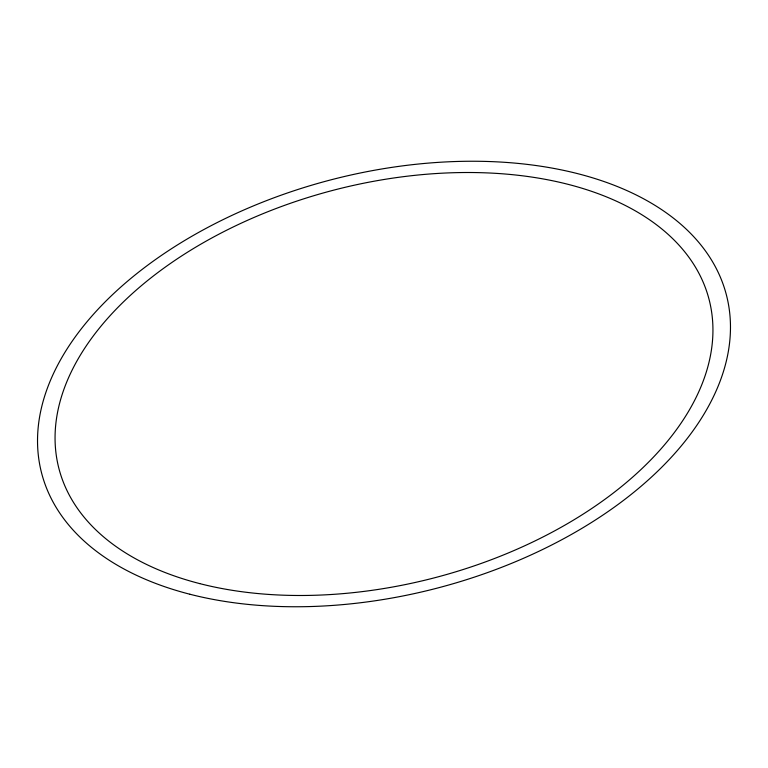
<?xml version="1.0" encoding="UTF-8"?>
<svg xmlns="http://www.w3.org/2000/svg" width="768" height="768" viewBox="0 0 768 768"><rect width="100%" height="100%" fill="white"/><g stroke="black" fill="none" stroke-linecap="round" stroke-linejoin="round"><path stroke-width="1.15" d="M189.888 594.24A353.798 210.941 -14.6 0 0 729.6 342.643A353.798 210.941 -14.6 0 0 232.512 215.117A353.798 210.941 -14.6 0 0 189.888 594.24M199.718 583.603A335.885 200.266 -14.6 0 0 712.109 344.736A335.885 200.266 -14.6 0 0 240.173 223.661A335.885 200.266 -14.6 0 0 199.718 583.603"/></g></svg>
